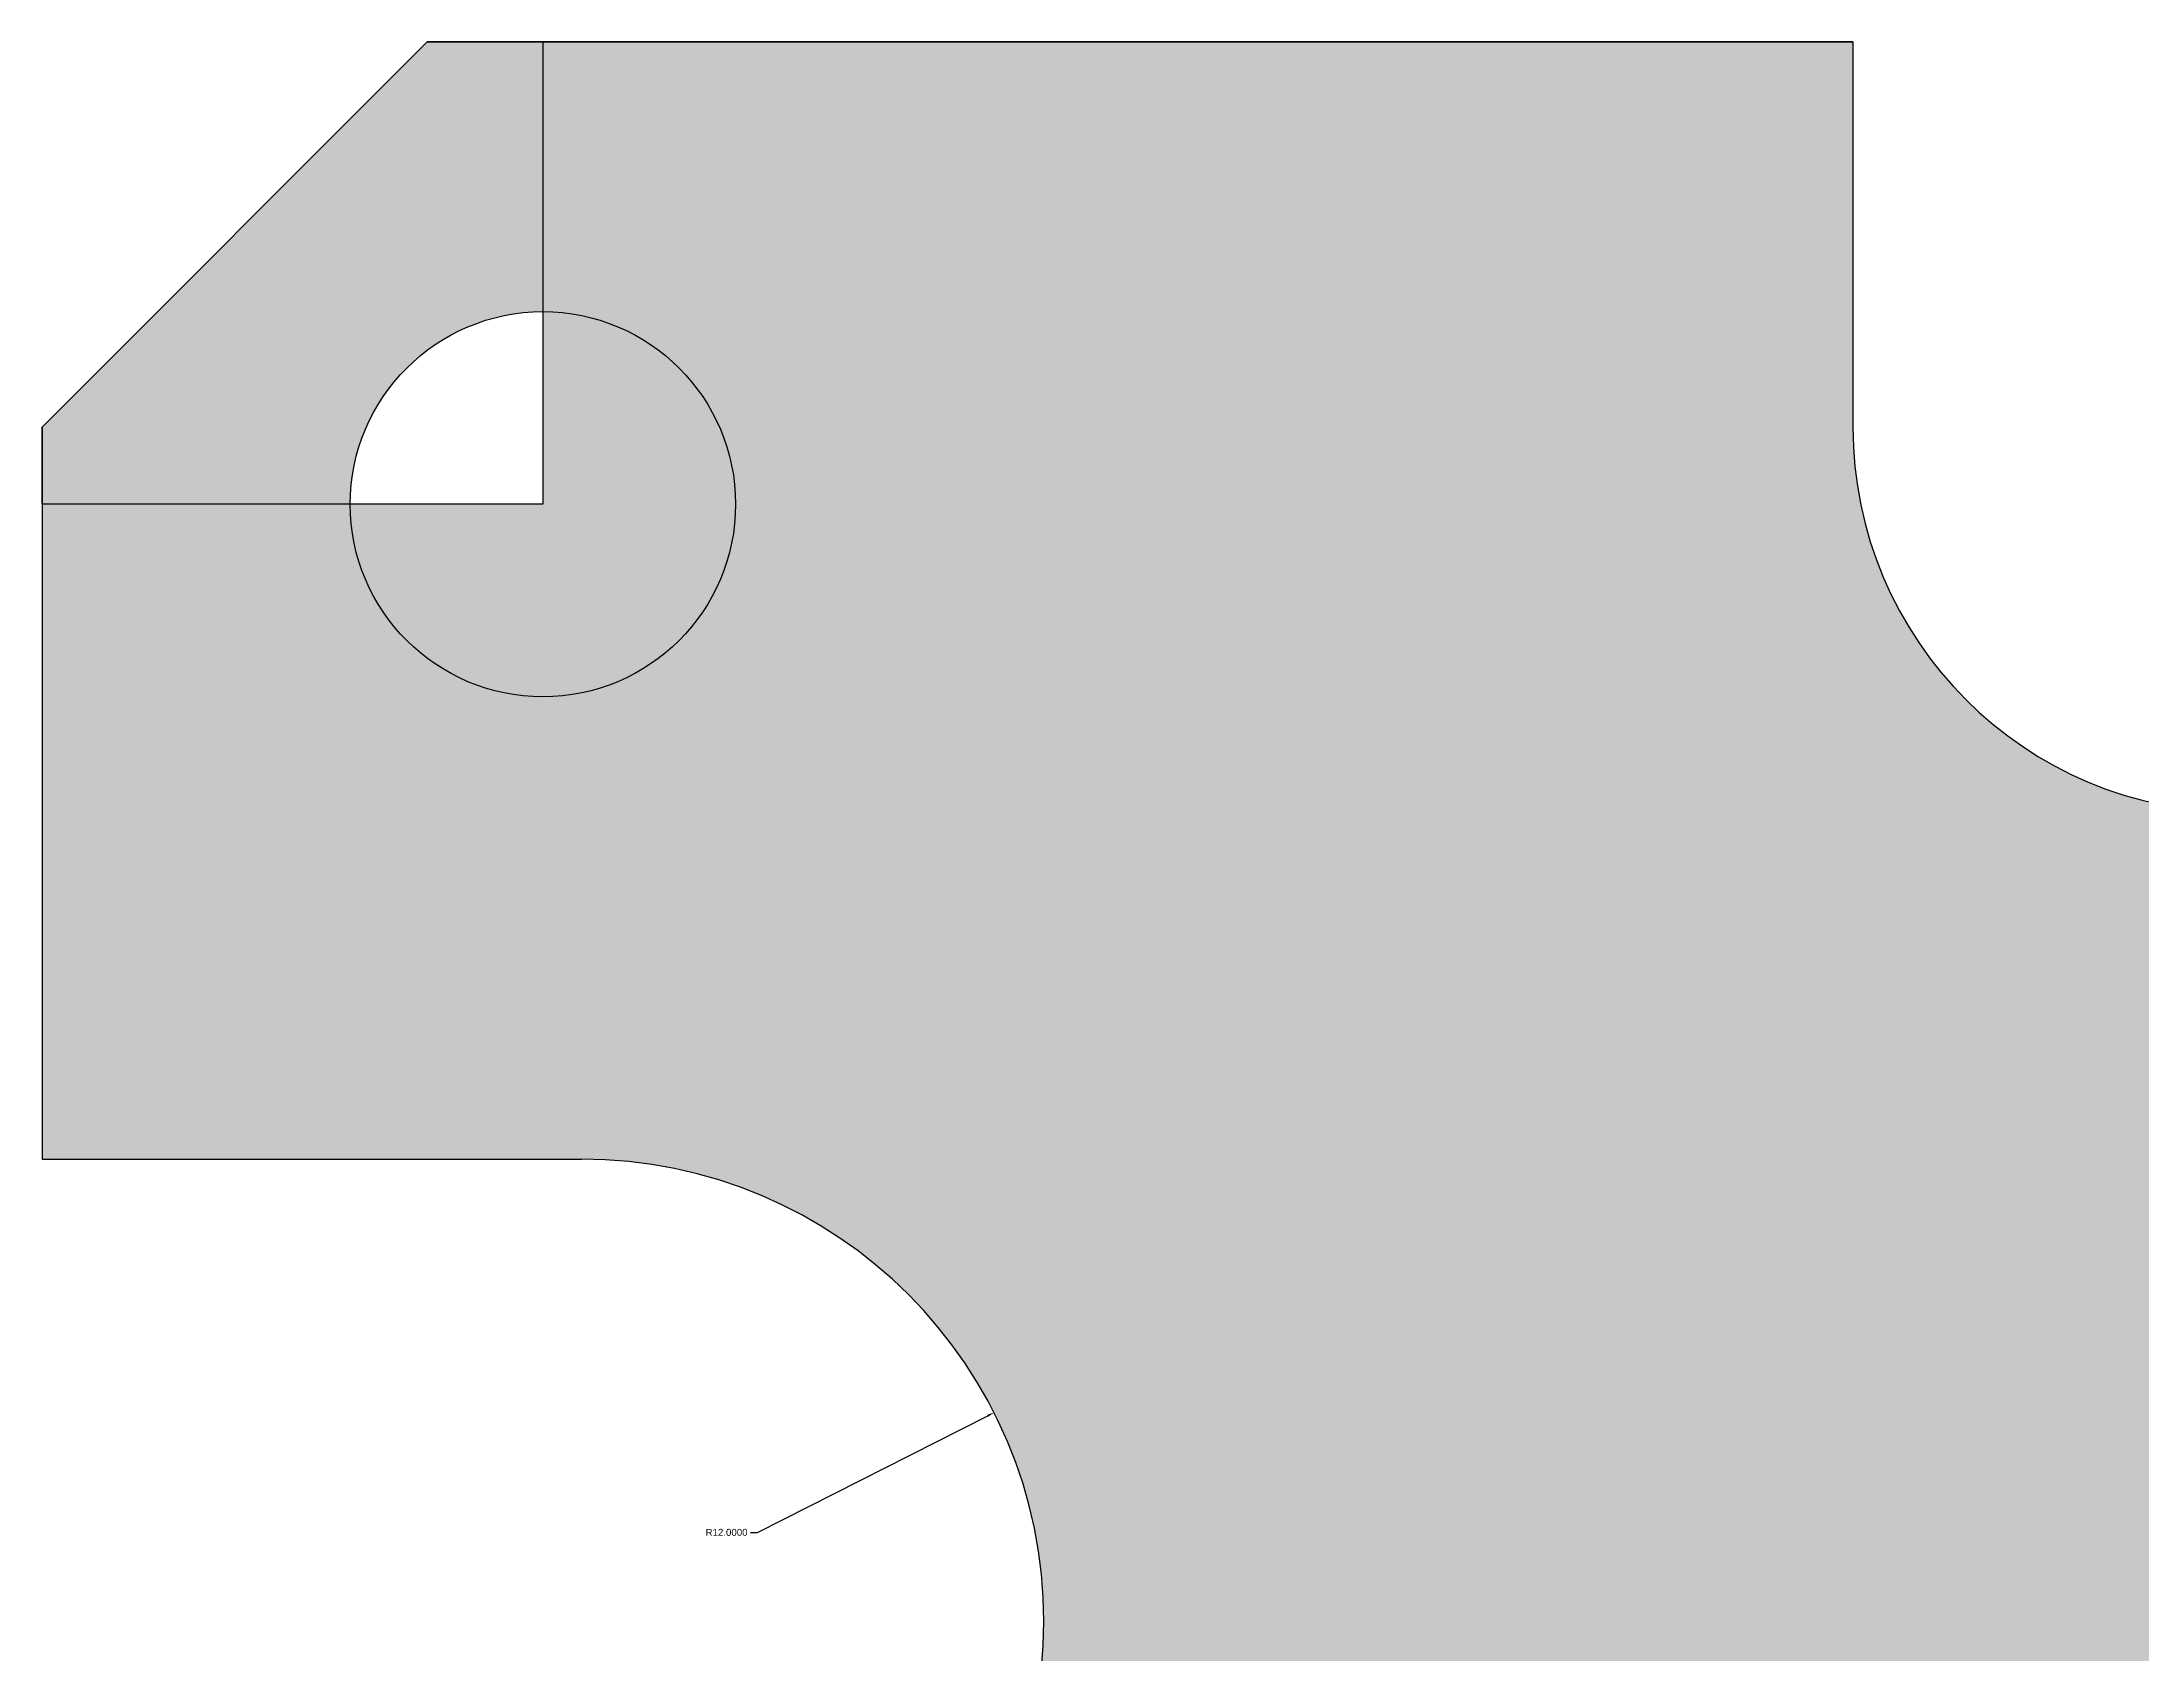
# Model space of a CAD drawing. Header units: inches. Extents: x 34 to 355, y -38 to 174.
# Drawn here: x 114.4 to 168.9, y 131.9 to 173.8 of the extents above; entities that cross this region are included whole.
import ezdxf

# ---------------------------------------------------------------- set-up
doc = ezdxf.new("R2010")
doc.units = ezdxf.units.IN
doc.header["$MEASUREMENT"] = 0
doc.layers.get('Defpoints').update_dxf_attribs({"color": 10})
doc.styles.get("Standard").update_dxf_attribs({"font": 'arial.ttf'})
doc.dimstyles.get("Standard").update_dxf_attribs({"dimtxt": 0.18, "dimasz": 0.18, "dimexe": 0.18, "dimexo": 0.0625, "dimgap": 0.09, "dimtad": 0, "dimtih": 1, "dimtoh": 1, "dimdec": 4, "dimzin": 0, "dimdsep": 46, "dimtxsty": 'Standard', "dimcen": 0.09, "dimadec": 0, "dimazin": 0, "dimtfac": 1, "dimtdec": 4, "dimtofl": 0, "dimtmove": 0, "dimatfit": 3, "dimfxl": 1, "dimtolj": 1, "dimtzin": 0, "dimarcsym": 0})

# ---------------------------------------------------------------- blocks, each defined once
blk = doc.blocks.new('*D2')
at = {"color": 0, "lineweight": -2, "transparency": 16777216}
for p, q in [((133.009, 135.073), (138.988, 138.101)), ((132.829, 135.073), (133.009, 135.073))]:
    blk.add_line(p, q, dxfattribs=at)
at = {"color": 0, "transparency": 16777216}
blk.add_solid([(138.975, 138.128), (139.002, 138.074), (139.149, 138.183)], dxfattribs=at)
at = {"layer": 'Defpoints', "color": 0, "transparency": 16777216}
for p in [(139.149, 138.183), (128.443, 132.762)]:
    blk.add_point(p, dxfattribs=at)
at = {"color": 0, "transparency": 16777216, "insert": (132.209, 135.073), "char_height": 0.18, "attachment_point": 5}
blk.add_mtext('\\A1;R12.0000', dxfattribs=at)

msp = doc.modelspace()

# ---------------------------------------------------------------- hatches: boundary and pattern name
at = {"true_color": 0x139b48}
h = msp.add_hatch(color=114, dxfattribs=at)
h.dxf.hatch_style = 1
h.paths.add_polyline_path([(228.44317, 161.76183), (220.44317, 161.76183, -1), (210.44317, 161.76183, -0.41421356), (215.44317, 166.76183), (215.44317, 173.76183), (181.44317, 173.76183), (181.44317, 163.76183, -1), (161.44317, 163.76183), (161.44317, 173.76183), (127.44317, 173.76183), (127.44317, 166.76183, -0.41421356), (132.44317, 161.76183, -1), (122.44317, 161.76183), (114.44317, 161.76183), (114.44317, 144.76183), (128.44317, 144.76183, -1), (128.44317, 120.76183), (114.44317, 120.76183), (114.44317, 116.76183), (126.44317, 116.76183), (126.44317, 108.76183, -0.41421356), (131.44317, 103.76183, -1), (121.44317, 103.76183), (114.44317, 103.76183), (114.44317, 101.76183), (124.44317, 91.76183), (161.44317, 91.76183), (161.44317, 101.76183, -1), (181.44317, 101.76183), (181.44317, 91.76183), (218.44317, 91.76183), (228.44317, 101.76183), (228.44317, 103.76183), (220.44317, 103.76183, -1), (210.44317, 103.76183, -0.41421356), (215.44317, 108.76183), (215.44317, 116.76183), (228.44317, 116.76183), (228.44317, 120.76183), (214.44317, 120.76183, -1), (214.44317, 144.76183), (228.44317, 144.76183)])
h.paths.add_polyline_path([(170.01408, 117.5797), (171.19464, 117.5797), (171.19464, 117.95062), (170.01408, 117.95062)], flags=24)
h.paths.add_polyline_path([(171.7614, 147.71551), (172.94196, 147.71551), (172.94196, 148.08644), (171.7614, 148.08644)], flags=24)
at = {"true_color": 0x2776bb}
h = msp.add_hatch(color=152, dxfattribs=at)
h.dxf.hatch_style = 1
h.paths.add_polyline_path([(127.44317, 173.76183), (124.44317, 173.76183), (114.44317, 163.76183), (114.44317, 161.76183), (122.44317, 161.76183, -0.41421356), (127.44317, 166.76183)])
h.paths.add_polyline_path([(218.44317, 173.76183), (215.44317, 173.76183), (215.44317, 166.76183, -0.41421356), (220.44317, 161.76183), (228.44317, 161.76183), (228.44317, 163.76183)])
h.paths.add_polyline_path([(228.44317, 116.76183), (215.44317, 116.76183), (215.44317, 108.76183, -0.41421356), (220.44317, 103.76183), (228.44317, 103.76183)])
h.paths.add_polyline_path([(126.44317, 116.76183), (114.44317, 116.76183), (114.44317, 103.76183), (121.44317, 103.76183, -0.41421356), (126.44317, 108.76183)])
at = {"true_color": 0xed1f24}
h = msp.add_hatch(color=240, dxfattribs=at)
h.dxf.hatch_style = 1
h.paths.add_polyline_path([(132.44317, 161.76183, 0.41421356), (127.44317, 166.76183), (127.44317, 161.76183), (122.44317, 161.76183, 1)])
h.paths.add_polyline_path([(220.44317, 161.76183), (215.44317, 161.76183), (215.44317, 166.76183, 0.41421356), (210.44317, 161.76183, 1)])
h.paths.add_polyline_path([(215.44317, 108.76183, 0.41421356), (210.44317, 103.76183, 1), (220.44317, 103.76183), (215.44317, 103.76183)])
h.paths.add_polyline_path([(131.44317, 103.76183, 0.41421356), (126.44317, 108.76183), (126.44317, 103.76183), (121.44317, 103.76183, 1)])

# ---------------------------------------------------------------- linework, layer by layer
for p, q in [((124.44317, 173.76183), (161.44317, 173.76183)), ((124.44317, 173.76183), (127.44317, 173.76183)), ((161.44317, 173.76183), (161.44317, 163.76183)), ((114.44317, 161.76183), (114.44317, 163.76183)), ((114.44317, 144.76183), (128.44317, 144.76183))]:
    msp.add_line(p, q)
at = {"color": 18, "true_color": 0x000000}
for p, q in [((127.44317, 173.76183), (127.44317, 161.76183)), ((127.44317, 161.76183), (114.44317, 161.76183))]:
    msp.add_line(p, q, dxfattribs=at)
msp.add_lwpolyline([(161.44317, 173.76183), (124.44317, 173.76183), (114.44317, 163.76183), (114.44317, 144.76183)])
msp.add_circle((127.44317, 161.76183), 5)
for centre, radius, start, end in [((171.44317, 163.76183), 10, 180, 0), ((128.44317, 132.76183), 12, 270, 90)]:
    msp.add_arc(centre, radius, start, end)

# ---------------------------------------------------------------- dimensions: what is measured, and where the dimension line sits
dim = msp.add_radius_dim(center=(128.44317, 132.76183), mpoint=(139.14906, 138.18253), dimstyle='Standard', dxfattribs=at)
dim.commit()
dim.dimension.update_dxf_attribs({"geometry": '*D2', "text_midpoint": (132.20916, 135.07341), "dimtype": 164})

doc.saveas('drawing.dxf')
